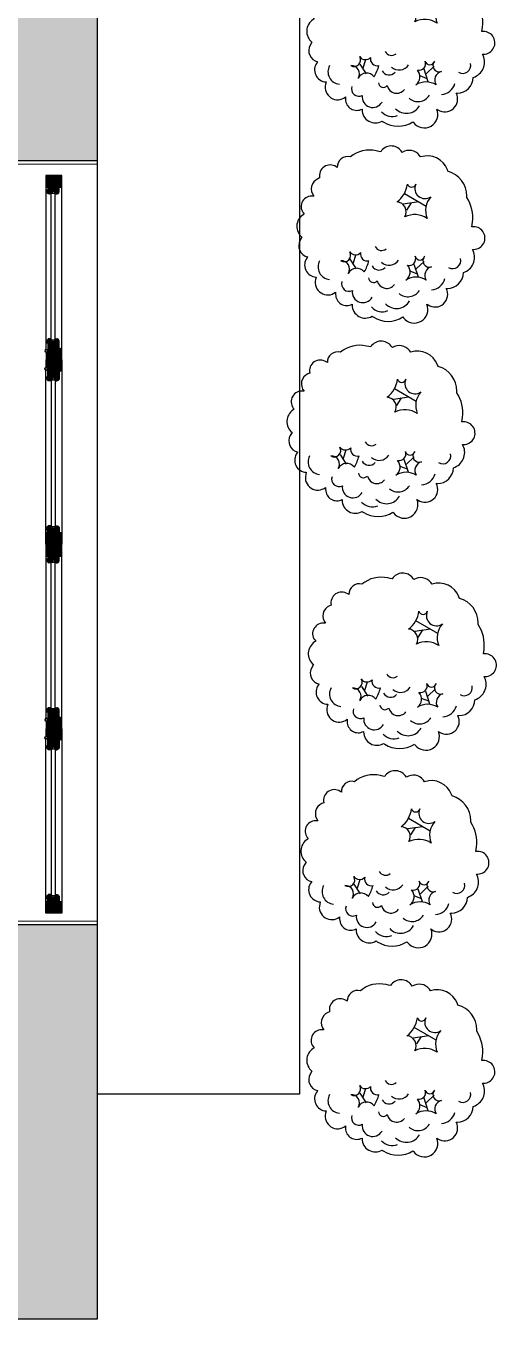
# Model space of a CAD drawing. Header units: millimetres. Extents: x 10553 to 38258, y 46576 to 64025.
# Drawn here: x 22490 to 24588, y 47500 to 53250 of the extents above; entities that cross this region are included whole.
import ezdxf

# ---------------------------------------------------------------- set-up
doc = ezdxf.new("R2010")
doc.units = ezdxf.units.MM
for name, color, linetype in [('plaster', 81, 'Continuous'), ('wall', 5, 'Continuous'), ('windows', 7, 'Continuous')]:
    doc.layers.add(name, color=color, linetype=linetype)

# ---------------------------------------------------------------- blocks, each defined once
blk = doc.blocks.new('Z_12')
for p, q in [((166.2, 184.3), (96.8, 174.4)), ((198.6, 164.5), (101.4, 220.7)), ((131.5, 181), (110.7, 147.9)), ((-125.4, -86.9), (-113.9, -50.5)), ((-111.5, -113.4), (-139.3, -70.4)), ((163.9, -149.8), (145.4, -93.5)), ((154.7, -113.4), (189.4, -80.3)), ((159.3, -136.5), (126.9, -123.3))]:
    blk.add_line(p, q)
blk.add_lwpolyline([(-12.9, 409.3), (-23.4, 411.8, 0.233912), (-138.6, 384.6, 0.503334), (-197, 337.9), (-202, 341.2, 0.669178), (-275.6, 291.1), (-283.3, 287.8, 0.501791), (-301, 210.9), (-311.2, 210.9, 0.669753), (-344.2, 130.8), (-349.3, 127.4, 0.506877), (-354.3, 27.2), (-362, 13.9, 0.50807), (-329, -59.6), (-331.5, -63, 0.604429), (-290.9, -149.8), (-293.4, -159.8, 0.721665), (-204.6, -216.6), (-204.6, -226.6, 0.571157), (-131, -270.1), (-131, -273.4, 0.58413), (-42.1, -323.5), (-37, -326.8, 0.29945), (95, -326.8), (97.5, -330.2, 0.881287), (201.6, -270.1), (206.7, -273.4, 0.773911), (287.9, -199.9), (293, -199.9, 0.41034), (364.1, -129.8), (371.7, -126.4, 0.446165), (404.7, -26.2), (409.8, -26.2, 1.078884), (402.1, 74), (404.7, 94, 0.178022), (379.3, 204.3), (379.3, 210.9, 0.336876), (295.5, 321.2), (293, 327.8, 0.401413), (173.7, 384.6), (168.6, 391.3, 0.392042), (92.4, 404.7), (87.4, 411.4, 0.518997), (-4, 408)], format="xyb", close=True)
for centre, radius, start, end in [((-3.4, 279.8), 119.8, 307.20113, 352.30086), ((133.8, 269.3), 19.3, 196.63641, 343.36359), ((193.3, 244.4), 45.3, 154.77836, 305.31662), ((65.5, 140.3), 44.2, 329.90072, 85.48417), ((285.8, 147), 89.8, 137.61575, 203.209), ((147.7, 28), 100.3, 56.38054, 116.01432), ((-166.3, -52.2), 28.8, 239.37888, 31.11766), ((-116, -19.2), 31.4, 215.16722, 317.04712), ((-63.7, -47.8), 30.2, 166.18063, 284.83463), ((0, 0), 31.5, 206.62007, 310.304), ((122.5, -68.1), 29.6, 255.91269, 21.73238), ((170.9, -52.3), 21.4, 193.10876, 346.89124), ((212.3, -76.7), 28.4, 136.40127, 289.63086), ((-227, -104), 55.9, 151.09513, 264.91666), ((-179.1, -113.4), 36.4, 326.99257, 92.91702), ((-110.6, -152.8), 42.7, 37.78437, 152.75044), ((-260.8, -20.2), 212.5, 329.95019, 344.49719), ((-10.7, -82), 36.3, 210.03331, 316.92324), ((33.6, -46.5), 50.3, 227.47978, 327.32377), ((82.3, -126.8), 44.6, 305.78962, 42.22574), ((231.6, -141.5), 39.3, 104.39935, 213.11118), ((316.7, -76.1), 35.9, 238.89119, 14.52257), ((-145.4, -180.4), 32.7, 160.78978, 297.99075), ((-35.8, -151.2), 22.6, 184.69466, 318.13648), ((23.1, -156.8), 43.1, 192.69706, 322.86932), ((153.5, -232.1), 82.5, 56.85114, 123.14886), ((217.4, -139.4), 66.8, 273.76723, 345.23858), ((-83.3, -216.1), 47.2, 171.68233, 330.92123), ((117.6, -176.4), 60.6, 229.50219, 327.17406), ((2.7, -241.5), 62.2, 220.73157, 293.31029), ((66.4, -222.3), 67, 223.91911, 330.24749)]:
    blk.add_arc(centre, radius, start, end)
blk = doc.blocks.new('Joint-K7335')
at = {"layer": 'windows', "color": 7}
for points in [[(3.9, 10.7, -0.206505), (4.5, 11.8, -0.277528), (4.6, 11.7), (4.7, 11.5, 0.626267), (5.4, 11.5, 0.131441), (5.5, 11.7), (5.5, 18, 0.509109), (4.6, 18.4, -0.294424), (2, 18.3, 0.173488), (1.3, 18.5), (0, 18.5), (0, 2.1, 0.415334), (1.2, 0.9, 0.048115), (1.5, 0.9, 0.113375), (1.5, 1), (4, 2.8, 0.235966), (4, 2.9), (4, 3.3, 0.247659), (4, 3.4, 0.287937), (3.6, 3.4), (1.8, 2.3, -0.576722), (1.5, 2.5), (1.5, 3.3, -0.235966), (1.6, 3.5), (4, 5.3, 0.235966), (4, 5.3), (4, 5.7, 0.247659), (4, 5.8, 0.287937), (3.6, 5.8), (1.8, 4.8, -0.576722), (1.5, 5), (1.5, 6.3, -0.384094), (2.6, 7.5, -0.021813), (2.7, 7.5), (6.5, 7.5), (6.5, 7.6, 0.333043), (5.7, 8.5, -0.293245), (5.3, 8.9, 0.008528), (5.2, 9.3, 0.265517), (5, 9.5, 0.023748), (4.8, 9.5, -0.356149), (3.9, 10.7, -0.356149)], [(3.2, 10.8, 0.355005), (4.6, 8.8, -0.567624), (4.7, 8.8, -0.24708), (4.4, 8.7), (2.2, 9, -0.351704), (1.2, 10.1), (1.2, 12.9, -0.414214), (1.5, 13.2), (1.6, 13.2, 0.277073), (1.9, 13.4), (3.7, 16.8, -0.041112), (3.8, 17), (4.1, 17.7, -0.50666), (4.6, 17.7, -0.2771), (4.6, 17.5), (4.6, 13.3, 0.213422), (4.7, 13.1, -0.886227), (4.4, 12.6, 0.250571), (3.2, 10.8)]]:
    blk.add_lwpolyline(points, format="xyb", dxfattribs=at)
blk.add_lwpolyline([(1.6, 17.8, 0.632714), (1, 17.6), (1, 14.2, 0.78091), (1.6, 14.1), (3.2, 17.1, -0.117333), (3.3, 17.2, 1.218085), (3, 17.5, -0.285776), (2.7, 17.3, -0.145588)], format="xyb", close=True, dxfattribs=at)
blk = doc.blocks.new('rqeq')
h = blk.add_hatch()
h.set_pattern_fill('ANSI31', color=4, angle=-90, style=0)
h.set_pattern_definition([(315, (-7117.473, 123832.3033), (2.24506403, 2.24506403), [])])
edge = h.paths.add_edge_path()
edge.add_line((7.2, 778), (7.2, 771.6))
edge.add_line((7.2, 771.6), (17, 771.6))
edge.add_line((17, 771.6), (18.7, 774.6))
edge.add_arc((20, 773.9), 1.5, 90, 149.88627, ccw=False)
edge.add_line((20, 775.4), (23.4, 775.4))
edge.add_line((23.4, 775.4), (23.7, 775))
edge.add_line((23.7, 775), (23.7, 734.1))
edge.add_line((23.7, 734.1), (22.2, 734.1))
edge.add_arc((16.2, 734.1), 6, 270, 360, ccw=False)
edge.add_line((16.2, 728.1), (16.2, 726.6))
edge.add_line((16.2, 726.6), (12.5, 726.6))
edge.add_line((12.5, 726.6), (12.5, 742))
edge.add_line((12.5, 742), (5, 742))
edge.add_line((5, 742), (5, 746.5))
edge.add_line((5, 746.5), (-2.5, 746.5))
edge.add_line((-2.5, 746.5), (-2.5, 742))
edge.add_line((-2.5, 742), (-27.3, 742))
edge.add_line((-27.3, 742), (-27.3, 778.8))
edge.add_line((-27.3, 778.8), (-26.9, 779.1))
edge.add_line((-26.9, 779.1), (-7, 778.6))
edge.add_line((-7, 778.6), (-6.6, 778.2))
edge.add_line((-6.6, 778.2), (-6.6, 771.6))
edge.add_line((-6.6, 771.6), (0.1, 771.6))
edge.add_line((0.1, 771.6), (4.2, 778.4))
edge.add_line((4.2, 778.4), (6.9, 778.4))
edge.add_line((6.9, 778.4), (7.2, 778))
edge = h.paths.add_edge_path()
edge.add_line((-16.8, 741.3), (-16.8, 736))
edge.add_line((-16.8, 736), (-15.3, 736))
edge.add_line((-15.3, 736), (-15.3, 726.6))
edge.add_line((-15.3, 726.6), (-25.8, 726.6))
edge.add_arc((-29.6, 726.7), 3.87, 358.70483, 431.27921)
edge.add_arc((-27.1, 734), 3.87, 178.70483, 251.27921, ccw=False)
edge.add_line((-31, 734.1), (-32.5, 734.1))
edge.add_line((-32.5, 734.1), (-32.5, 744.4))
edge.add_line((-32.5, 744.4), (-27.3, 745.4))
edge.add_line((-27.3, 745.4), (-27.3, 741.6))
edge.add_line((-27.3, 741.6), (-16.8, 741.3))
edge = h.paths.add_edge_path()
edge.add_line((-8, 780.3), (-27.3, 780.3))
edge.add_arc((-34, 780.3), 6.75, 0, 90)
edge.add_line((-34, 787), (-35, 787))
edge.add_line((-35, 787), (-35, 820))
edge.add_line((-35, 820), (35.5, 820))
edge.add_line((35.5, 820), (35.5, 776.5))
edge.add_line((35.5, 776.5), (34, 776.5))
edge.add_arc((28, 776.5), 6, 270, 360, ccw=False)
edge.add_line((28, 770.5), (28, 769))
edge.add_line((28, 769), (24.9, 769))
edge.add_line((24.9, 769), (24.9, 777.3))
edge.add_line((24.9, 777.3), (15.9, 777.3))
edge.add_line((15.9, 777.3), (13.6, 773.5))
edge.add_line((13.6, 773.5), (11.7, 773.5))
edge.add_line((11.7, 773.5), (11.4, 773.9))
edge.add_line((11.4, 773.9), (11.4, 787.4))
edge.add_line((11.4, 787.4), (8.4, 787.4))
edge.add_line((8.4, 787.4), (8.4, 781.8))
edge.add_line((8.4, 781.8), (5.9, 781.8))
edge.add_line((5.9, 781.8), (5.9, 780.3))
edge.add_line((5.9, 780.3), (3.8, 780.3))
edge.add_line((3.8, 780.3), (-0.3, 773.5))
edge.add_line((-0.3, 773.5), (-2.1, 773.5))
edge.add_line((-2.1, 773.5), (-2.5, 773.9))
edge.add_line((-2.5, 773.9), (-2.5, 787.4))
edge.add_line((-2.5, 787.4), (-5.5, 787.4))
edge.add_line((-5.5, 787.4), (-5.5, 781.8))
edge.add_line((-5.5, 781.8), (-8, 781.8))
at = {"ltscale": 10}
h = blk.add_hatch(dxfattribs=at)
h.set_pattern_fill('ANGLE', color=4, scale=0.1125, angle=-135, style=0)
h.set_pattern_definition([(225, (-601.4502, 2743.0264), (0.55565335, -0.55565335), [0.5715, -0.2143125]), (315, (-601.4502, 2743.0264), (0.55565335, 0.55565335), [0.5715, -0.2143125])])
edge = h.paths.add_edge_path()
edge.add_line((-16.8, 741.6), (-16.8, 737.1))
edge.add_arc((-16, 737.7), 0.938, 216.8699, 323.1301)
edge.add_line((-15.3, 737.1), (-15.3, 741.6))
edge.add_arc((-16, 741.1), 0.926, 35.88415, 144.11585)
h = blk.add_hatch(dxfattribs=at)
h.set_pattern_fill('ANGLE', color=4, scale=0.1125, angle=-135, style=0)
h.set_pattern_definition([(225, (-601.4502, 2738.9014), (0.55565335, -0.55565335), [0.5715, -0.2143125]), (315, (-601.4502, 2738.9014), (0.55565335, 0.55565335), [0.5715, -0.2143125])])
edge = h.paths.add_edge_path()
edge.add_line((-15.3, 742), (-15.3, 739.8))
edge.add_line((-15.3, 739.8), (-13.8, 739.8))
edge.add_arc((-14.1, 740.9), 1.16, 284.79302, 435.20698)
edge.add_line((-13.8, 742), (-15.3, 742))
h = blk.add_hatch(dxfattribs=at)
h.set_pattern_fill('BRASS', color=4, scale=0.225, angle=-135, style=0)
h.set_pattern_definition([(225, (-591.7002, 2738.9014), (1.0102788, -1.0102788), []), (225, (-591.195, 2738.3963), (1.0102788, -1.0102788), [0.714375, -0.3571875])])
h.paths.add_polyline_path([(12.5, 738.6), (9.5, 738.6), (9.5, 729.6), (12.5, 729.6)])
h = blk.add_hatch(dxfattribs=at)
h.set_pattern_fill('ANGLE', color=4, scale=0.1125, angle=-135, style=0)
h.set_pattern_definition([(225, (-591.7002, 2738.9014), (0.55565335, -0.55565335), [0.5715, -0.2143125]), (315, (-591.7002, 2738.9014), (0.55565335, 0.55565335), [0.5715, -0.2143125])])
h.paths.add_polyline_path([(12.5, 729.6), (9.5, 729.6), (9.5, 726.6), (12.5, 726.6)])
h = blk.add_hatch()
h.set_pattern_fill('ANSI31', color=4, angle=-90, style=0)
h.set_pattern_definition([(315, (-7117.473, 123984.8033), (2.24506403, 2.24506403), [])])
edge = h.paths.add_edge_path()
edge.add_line((12.5, 67.1), (12.5, 82.5))
edge.add_line((12.5, 82.5), (16.2, 82.5))
edge.add_line((16.2, 82.5), (16.2, 81))
edge.add_arc((16.2, 75), 6, 0, 90, ccw=False)
edge.add_line((22.2, 75), (23.7, 75))
edge.add_line((23.7, 75), (23.7, 45))
edge.add_line((23.7, 45), (10.2, 45))
edge.add_line((10.2, 45), (10.2, 48.8))
edge.add_line((10.2, 48.8), (-19.8, 48.8))
edge.add_line((-19.8, 48.8), (-19.8, 45))
edge.add_line((-19.8, 45), (-27.3, 45))
edge.add_line((-27.3, 45), (-27.3, 67.1))
edge.add_line((-27.3, 67.1), (-2.5, 67.1))
edge.add_line((-2.5, 67.1), (-2.5, 62.6))
edge.add_line((-2.5, 62.6), (5, 62.6))
edge.add_line((5, 62.6), (5, 67.1))
edge.add_line((5, 67.1), (12.5, 67.1))
h.paths.add_polyline_path([(24.7, 52.5), (35.5, 52.5), (35.5, 0), (-35.5, 0), (-35.5, 52.5), (-28.3, 52.5), (-28.3, 44), (-18.8, 44), (-18.8, 48.8), (9.2, 48.8), (9.2, 44), (24.7, 44)])
edge = h.paths.add_edge_path()
edge.add_line((-17, 67.9), (-17, 73.1))
edge.add_line((-17, 73.1), (-15.5, 73.1))
edge.add_line((-15.5, 73.1), (-15.5, 82.5))
edge.add_line((-15.5, 82.5), (-26, 82.5))
edge.add_arc((-29.9, 82.4), 3.87, -71.27921, 1.29517, ccw=False)
edge.add_arc((-27.4, 75.1), 3.87, 108.72079, 181.29517)
edge.add_line((-31.2, 75), (-32.5, 75))
edge.add_line((-32.5, 75), (-32.5, 64.7))
edge.add_line((-32.5, 64.7), (-27.5, 63.8))
edge.add_line((-27.5, 63.8), (-27.5, 67.9))
edge.add_line((-27.5, 67.9), (-17, 67.9))
h = blk.add_hatch(dxfattribs=at)
h.set_pattern_fill('ANGLE', color=4, scale=0.1125, angle=-135, style=0)
h.set_pattern_definition([(135, (-601.4502, -1933.9014), (0.55565335, 0.55565335), [0.5715, -0.2143125]), (45, (-601.4502, -1933.9014), (0.55565335, -0.55565335), [0.5715, -0.2143125])])
edge = h.paths.add_edge_path()
edge.add_line((-16.8, 67.5), (-16.8, 72))
edge.add_arc((-16, 71.4), 0.938, 36.8699, 143.1301, ccw=False)
edge.add_line((-15.3, 72), (-15.3, 67.5))
edge.add_arc((-16, 68.1), 0.926, 215.88415, 324.11585, ccw=False)
h = blk.add_hatch(dxfattribs=at)
h.set_pattern_fill('ANGLE', color=4, scale=0.1125, angle=-135, style=0)
h.set_pattern_definition([(135, (-601.4502, -1929.7764), (0.55565335, 0.55565335), [0.5715, -0.2143125]), (45, (-601.4502, -1929.7764), (0.55565335, -0.55565335), [0.5715, -0.2143125])])
edge = h.paths.add_edge_path()
edge.add_line((-15.3, 67.1), (-15.3, 69.4))
edge.add_line((-15.3, 69.4), (-13.8, 69.4))
edge.add_arc((-14.1, 68.2), 1.16, -75.20698, 75.20698, ccw=False)
edge.add_line((-13.8, 67.1), (-15.3, 67.1))
h = blk.add_hatch(dxfattribs=at)
h.set_pattern_fill('ANGLE', color=4, scale=0.1125, angle=-135, style=0)
h.set_pattern_definition([(135, (-591.7002, -1929.7764), (0.55565335, 0.55565335), [0.5715, -0.2143125]), (45, (-591.7002, -1929.7764), (0.55565335, -0.55565335), [0.5715, -0.2143125])])
h.paths.add_polyline_path([(12.5, 79.5), (9.5, 79.5), (9.5, 82.5), (12.5, 82.5)])
h = blk.add_hatch(dxfattribs=at)
h.set_pattern_fill('BRASS', color=4, scale=0.225, angle=-135, style=0)
h.set_pattern_definition([(135, (-591.7002, -1929.7764), (1.0102788, 1.0102788), []), (135, (-591.195, -1929.2713), (1.0102788, 1.0102788), [0.714375, -0.3571875])])
h.paths.add_polyline_path([(12.5, 70.5), (9.5, 70.5), (9.5, 79.5), (12.5, 79.5)])
at = {"color": 8}
for p, q in [((-35.5, 52.5), (-35.5, 773.4)), ((35.5, 776.5), (35.5, 52.5))]:
    blk.add_line(p, q, dxfattribs=at)
at = {"color": 4, "ltscale": 10}
for p, q in [((-21.7, 775.1), (-28.6, 775.5)), ((-21.5, 784), (-28.4, 784)), ((-15.3, 739.8), (9.5, 739.8)), ((10.2, 742), (-13, 739.8)), ((10.2, 739.8), (-13, 742)), ((10.2, 69.4), (-13, 67.1)), ((10.2, 67.1), (-13, 69.4))]:
    blk.add_line(p, q, dxfattribs=at)
for p, q in [((-8, 781.8), (-8, 780.3)), ((-15.3, 69.4), (9.5, 69.4)), ((-27.3, 52.5), (-35.5, 52.5)), ((10.2, 45), (10.2, 48.8))]:
    blk.add_line(p, q)
at = {"color": 7}
for p, q in [((-12, 739.8), (-12, 69.4)), ((6.2, 739.8), (6.2, 69.4))]:
    blk.add_line(p, q, dxfattribs=at)
for points in [[(-8, 780.3), (-27.3, 780.3, 0.414214), (-34, 787), (-35, 787), (-35, 820), (35.5, 820), (35.5, 776.5), (34, 776.5, -0.414214), (28, 770.5), (28, 769), (24.9, 769), (24.9, 777.3), (15.9, 777.3), (13.6, 773.5), (11.7, 773.5), (11.4, 773.9), (11.4, 787.4), (8.4, 787.4), (8.4, 781.8), (5.9, 781.8), (5.9, 780.3), (3.8, 780.3), (-0.3, 773.5), (-2.1, 773.5), (-2.5, 773.9), (-2.5, 787.4), (-5.5, 787.4), (-5.5, 781.8), (-8, 781.8)], [(12.5, 67.1), (12.5, 82.5), (16.2, 82.5), (16.2, 81, -0.414214), (22.2, 75), (23.7, 75), (23.7, 45), (10.2, 45), (10.2, 48.8), (-19.8, 48.8), (-19.8, 45), (-27.3, 45), (-27.3, 67.1), (-2.5, 67.1), (-2.5, 62.6), (5, 62.6), (5, 67.1), (12.5, 67.1)]]:
    blk.add_lwpolyline(points, format="xyb", dxfattribs=at)
for points in [[(7.2, 778), (7.2, 771.6), (17, 771.6), (18.7, 774.6, -0.267417), (20, 775.4), (23.4, 775.4), (23.7, 775), (23.7, 734.1), (22.2, 734.1, -0.414214), (16.2, 728.1), (16.2, 726.6), (12.5, 726.6), (12.5, 742), (5, 742), (5, 746.5), (-2.5, 746.5), (-2.5, 742), (-27.3, 742), (-27.3, 778.8), (-26.9, 779.1), (-7, 778.6), (-6.6, 778.2), (-6.6, 771.6), (0.1, 771.6), (4.2, 778.4), (6.9, 778.4)], [(-16.8, 741.3), (-16.8, 736), (-15.3, 736), (-15.3, 726.6), (-25.8, 726.6, 0.327693), (-28.4, 730.4, -0.327693), (-31, 734.1), (-32.5, 734.1), (-32.5, 744.4), (-27.3, 745.4), (-27.3, 741.6), (-16.8, 741.3)], [(-17, 67.9), (-17, 73.1), (-15.5, 73.1), (-15.5, 82.5), (-26, 82.5, -0.327693), (-28.6, 78.7, 0.327693), (-31.2, 75), (-32.5, 75), (-32.5, 64.7), (-27.5, 63.8), (-27.5, 67.9), (-17, 67.9)]]:
    blk.add_lwpolyline(points, format="xyb", close=True, dxfattribs=at)
at = {"color": 4, "ltscale": 10}
for points in [[(-21.5, 778.9), (-21.7, 775.1), (-8.2, 774.5), (-8, 778.2)], [(-21.5, 780.3), (-21.5, 784), (-8, 784), (-8, 780.3)], [(-13, 742), (-13, 739.8), (10.2, 739.8), (10.2, 742)], [(12.5, 738.6), (9.5, 738.6), (9.5, 729.6), (12.5, 729.6)], [(12.5, 729.6), (9.5, 729.6), (9.5, 726.6), (12.5, 726.6)], [(-13, 67.1), (-13, 69.4), (10.2, 69.4), (10.2, 67.1)], [(12.5, 79.5), (9.5, 79.5), (9.5, 82.5), (12.5, 82.5)], [(12.5, 70.5), (9.5, 70.5), (9.5, 79.5), (12.5, 79.5)]]:
    blk.add_lwpolyline(points, close=True, dxfattribs=at)
for points in [[(-16.8, 741.6), (-16.8, 737.1, 0.5), (-15.3, 737.1), (-15.3, 741.6, 0.5108)], [(-15.3, 742), (-15.3, 739.8), (-13.8, 739.8, 0.770201), (-13.8, 742)], [(-16.8, 67.5), (-16.8, 72, -0.5), (-15.3, 72), (-15.3, 67.5, -0.5108)], [(-15.3, 67.1), (-15.3, 69.4), (-13.8, 69.4, -0.770201), (-13.8, 67.1)]]:
    blk.add_lwpolyline(points, format="xyb", close=True, dxfattribs=at)
at = {"color": 7}
for points in [[(-8.9, 730.8), (3.1, 730.8), (3.1, 734.5), (2.4, 734.5), (0.5, 739.8), (-6.3, 739.8), (-8.1, 734.5), (-8.9, 734.5)], [(-8.5, 731.1), (2.7, 731.1), (2.7, 734.1), (2.1, 734.1), (0.3, 739.4), (-6, 739.4), (-7.9, 734.1), (-8.5, 734.1)], [(-8.9, 79.1), (3.1, 79.1), (3.1, 75.4), (2.4, 75.4), (0.5, 69.4), (-6.3, 69.4), (-8.1, 75.4), (-8.9, 75.4)], [(-8.5, 78.7), (2.7, 78.7), (2.7, 75.7), (2.1, 75.7), (0.3, 69.7), (-6, 69.7), (-7.9, 75.7), (-8.5, 75.7)]]:
    blk.add_lwpolyline(points, close=True, dxfattribs=at)
blk.add_lwpolyline([(24.7, 52.5), (35.5, 52.5), (35.5, 0), (-35.5, 0), (-35.5, 52.5), (-28.3, 52.5), (-28.3, 44), (-18.8, 44), (-18.8, 48.8), (9.2, 48.8), (9.2, 44), (24.7, 44), (24.7, 52.5)], dxfattribs=at)
for radius in [6.56, 5.25]:
    blk.add_circle((-34.2, 779.9), radius, dxfattribs=at)
at = {"layer": 'wall', "color": 4, "ltscale": 10, "xscale": 0.75, "yscale": 0.75, "zscale": 0.75, "rotation": 180}
for p in [(-2.5, 787.4), (11.4, 787.4)]:
    blk.add_blockref('Joint-K7335', p, dxfattribs=at)

msp = doc.modelspace()

# ---------------------------------------------------------------- hatches: boundary and pattern name
at = {"layer": 'wall', "true_color": 0x6e6e6e}
h = msp.add_hatch(color=8, dxfattribs=at)
h.paths.add_polyline_path([(11857.6, 58250.5), (11857.6, 58750.5), (10552.6, 58750.5), (10552.6, 51945.5), (11062.6, 51945.5), (11062.6, 53250.5), (13672.6, 53250.5), (13672.6, 53050.5), (14072.6, 53050.5), (14072.6, 53250.5), (15397.6, 53250.5), (15397.6, 53650.5), (11052.6, 53650.5), (11052.6, 58250.5)])
h.paths.add_polyline_path([(16407.6, 53650.5), (18322.6, 53650.5), (18322.6, 53250.5), (16407.6, 53250.5)])
h.paths.add_polyline_path([(14472.6, 48005.5), (14072.6, 48005.5), (14072.6, 52045.5), (13672.6, 52045.5), (13672.6, 48000.5), (11062.6, 48000.5), (11062.6, 50130.5), (10552.6, 50130.5), (10552.6, 47500.5), (14472.6, 47500.5)])
h.paths.add_polyline_path([(22337.6, 49255.5), (22807.6, 49255.5), (22807.6, 47500.5), (17277.6, 47500.5), (17277.6, 48005.5), (17702.6, 48005.5), (17802.6, 48005.5), (17802.6, 48045.5), (22337.6, 48045.5)])
h.paths.add_polyline_path([(22307.6, 53955.5), (22807.6, 53955.5), (22807.6, 52650.5), (22337.6, 52650.5), (22337.6, 53250.5), (19232.6, 53250.5), (19232.6, 53650.5), (19597.6, 53650.5), (19597.6, 53550.5), (22307.6, 53550.5)])
h.paths.add_polyline_path([(21902.6, 58750.5), (22807.6, 58750.5), (22807.6, 54955.5), (22307.6, 54955.5), (22307.6, 58250.5), (21902.6, 58250.5)])
h.paths.add_polyline_path([(18492.6, 58750.5), (20097.6, 58750.5), (20097.6, 58250.5), (18492.6, 58250.5)])
h.paths.add_polyline_path([(14657.6, 58750.5), (17292.6, 58750.5), (17292.6, 58250.5), (14657.6, 58250.5)])
h.paths.add_polyline_path([(20764.6, 53473.6), (20764.6, 53325.8), (21408.8, 53325.8), (21408.8, 53473.6)], flags=16)

# ---------------------------------------------------------------- linework, layer by layer
msp.add_line((23707.6, 48500.5), (22807.6, 48500.5))
at = {"linetype": 'ByBlock'}
msp.add_lwpolyline([(23707.6, 60195.5), (23707.6, 48500.5)], dxfattribs=at)
at = {"layer": 'plaster', "linetype": 'Continuous', "lineweight": 0, "flags": 128}
for points in [[(19222.6, 53235.5), (22322.6, 53235.5), (22322.6, 52635.5), (22807.6, 52635.5)], [(22807.6, 49270.5), (22322.6, 49270.5), (22322.6, 48060.5), (17802.6, 48060.5)]]:
    msp.add_lwpolyline(points, dxfattribs=at)
at = {"layer": 'wall', "color": 4, "linetype": 'ByBlock'}
msp.add_line((22807.6, 52650.5), (22807.6, 49255.5), dxfattribs=at)
at = {"layer": 'wall', "linetype": 'ByBlock'}
for points in [[(22307.6, 53955.5), (22807.6, 53955.5), (22807.6, 52650.5), (22337.6, 52650.5), (22337.6, 53250.5), (19232.6, 53250.5), (19232.6, 53650.5), (19597.6, 53650.5), (19597.6, 53550.5), (22307.6, 53550.5), (22307.6, 53955.5)], [(22337.6, 49255.5), (22807.6, 49255.5), (22807.6, 47500.5), (17277.6, 47500.5), (17277.6, 48005.5), (17702.6, 48005.5), (17802.6, 48005.5), (17802.6, 48045.5), (22337.6, 48045.5), (22337.6, 49255.5)]]:
    msp.add_lwpolyline(points, dxfattribs=at)

# ---------------------------------------------------------------- block references
at = {"lineweight": 0}
for p in [(24117.5, 53150.9), (24073.3, 52283.1), (24029.1, 51415.3), (24124.5, 50383.9), (24091.3, 49505.5), (24117.5, 48575.9)]:
    msp.add_blockref('Z_12', p, dxfattribs=at)
at = {"layer": 'windows', "color": 2, "linetype": 'ByBlock', "xscale": -1, "rotation": 180}
for p in [(22615.1, 52585.5), (22615.1, 50945.5)]:
    msp.add_blockref('rqeq', p, dxfattribs=at)
at = {"layer": 'windows', "color": 2, "linetype": 'ByBlock'}
for p in [(22615.1, 50945.5), (22615.1, 49305.5)]:
    msp.add_blockref('rqeq', p, dxfattribs=at)

doc.saveas('drawing.dxf')
